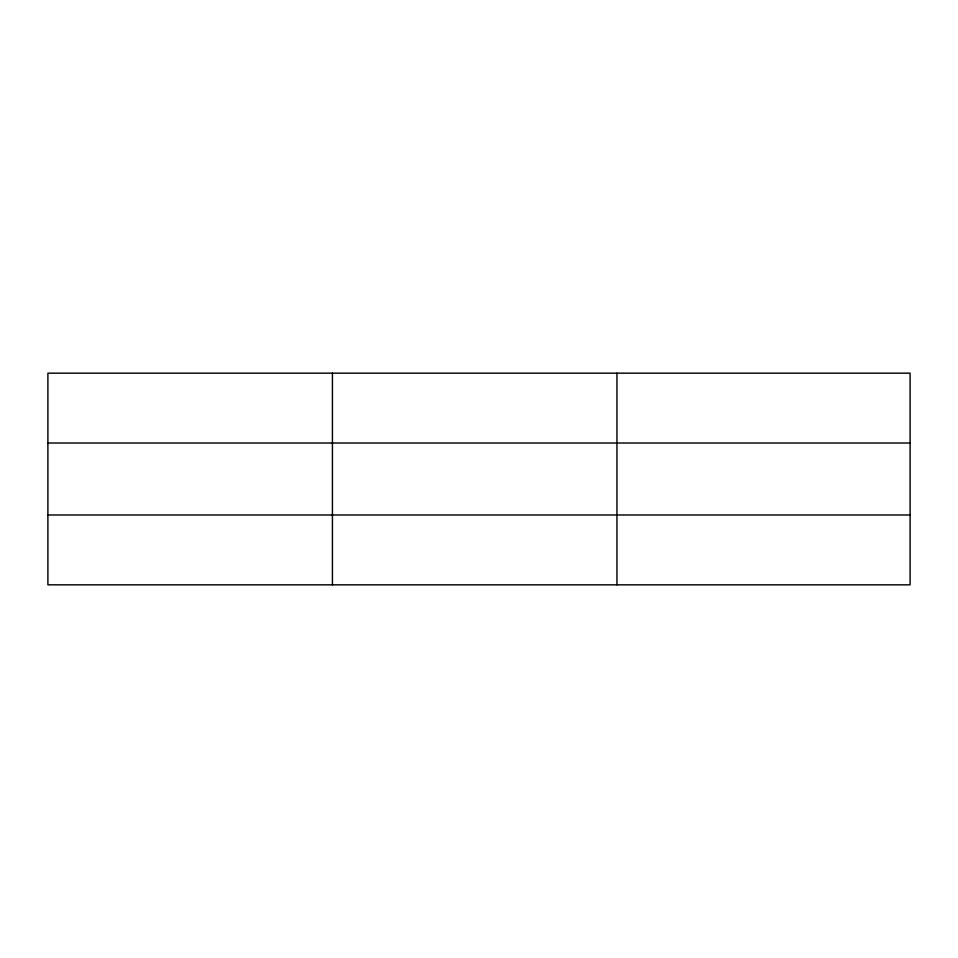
<?xml version="1.0" encoding="UTF-8"?>
<svg xmlns="http://www.w3.org/2000/svg" width="958" height="958" viewBox="0 0 958 958"><rect width="100%" height="100%" fill="white"/><g stroke="black" fill="none" stroke-linecap="round" stroke-linejoin="round"><path stroke-width="1.44" d="M332.426 373.165L332.426 584.835M616.952 373.165L616.952 584.835M910.1 443.015L910.1 373.165L47.9 373.165L47.9 584.835L910.1 584.835L910.1 443.015L47.9 443.015M47.9 514.985L910.1 514.985"/></g></svg>
